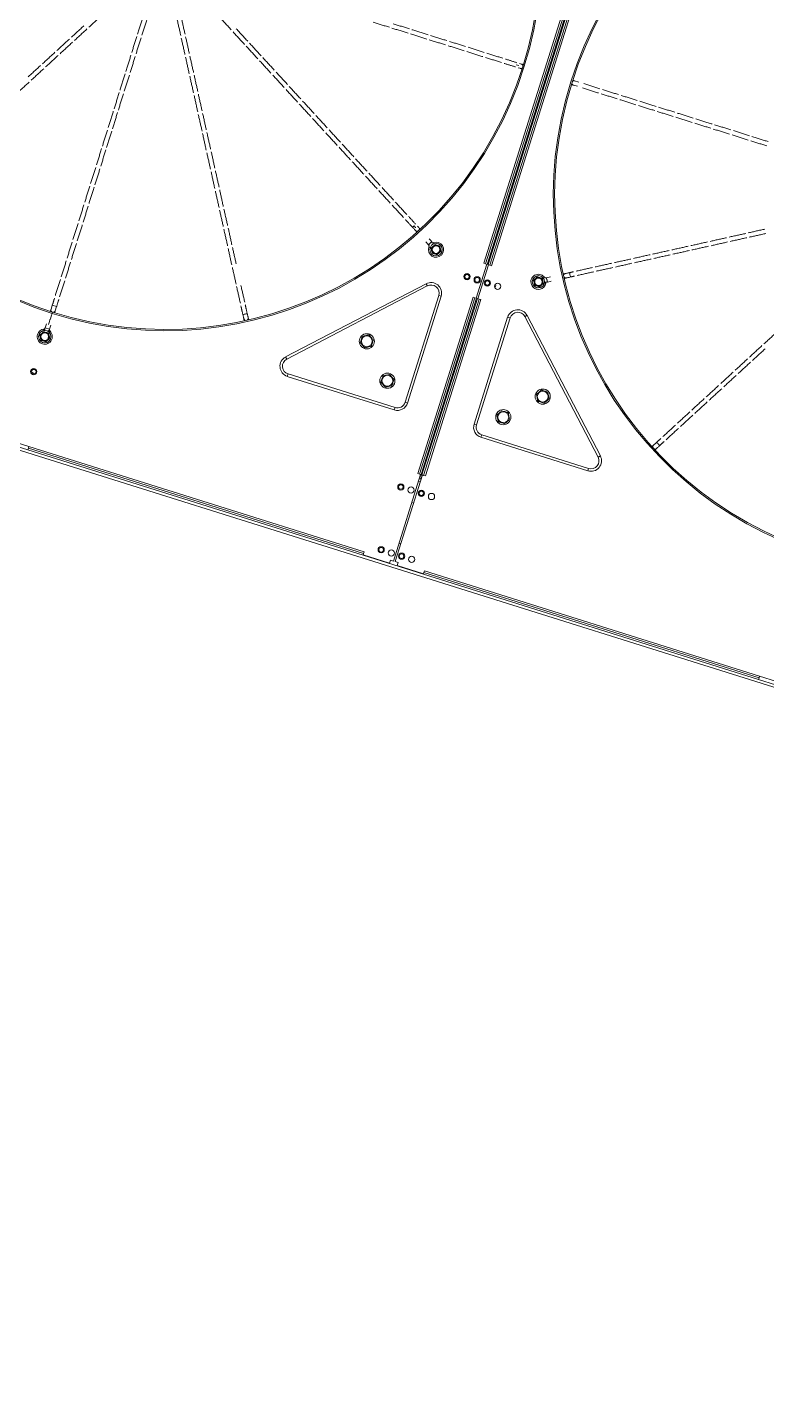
# Model space of a CAD drawing. Header units: metres. Extents: x -17822 to 152406, y -4219 to 19791.
# Drawn here: x 116816.3 to 116899.4, y 6264.5 to 6416.1 of the extents above; entities that cross this region are included whole.
import ezdxf

# ---------------------------------------------------------------- set-up
doc = ezdxf.new("R2010")
doc.units = ezdxf.units.M
doc.header["$LTSCALE"] = 100
doc.header["$MEASUREMENT"] = 0
doc.layers.get('0').update_dxf_attribs({"color": 9, "lineweight": 9})
doc.layers.add('Chiller', color=32, linetype='Continuous', lineweight=9)

# ---------------------------------------------------------------- blocks, each defined once
blk = doc.blocks.new('Chiller')
at = {"layer": 'Chiller', "linetype": 'Continuous'}
for p, q in [((267.91, 1.11), (254.26, -42.3)), ((268.1, 1.05), (254.46, -42.36)), ((268.29, 0.99), (254.65, -42.42)), ((254.74, -42.45), (268.39, 0.96)), ((254.93, -42.51), (268.58, 0.9)), ((255.12, -42.57), (268.77, 0.84)), ((258.06, -20.06), (257.91, -20.02)), ((258.06, -20.06), (258.2, -20.11)), ((258.34, -20.41), (258.12, -20.34)), ((258.27, -19.87), (258.49, -19.93)), ((264.77, -22.43), (264.3, -22.29)), ((264.45, -21.81), (264.92, -21.96)), ((73.81, -22.94), (587.43, -184.4)), ((253.4, -46.22), (254.6, -42.4)), ((254.26, -42.3), (254.46, -42.36)), ((254.46, -42.36), (254.65, -42.42)), ((253.59, -46.28), (254.79, -42.46)), ((254.93, -42.51), (254.74, -42.45)), ((255.12, -42.57), (254.93, -42.51)), ((232.01, -52.82), (247.79, -44.59)), ((232.14, -53.07), (247.92, -44.84)), ((254.83, -44.83), (254.91, -44.59)), ((254.91, -44.59), (254.98, -44.36)), ((255.62, -44.81), (255.57, -44.96)), ((255.62, -44.81), (255.57, -44.96)), ((249.2, -45.91), (245.42, -57.91)), ((249.47, -45.99), (245.69, -58)), ((253.07, -46.11), (246.84, -65.91)), ((253.26, -46.17), (247.03, -65.97)), ((253.45, -46.23), (247.22, -66.03)), ((247.32, -66.06), (253.54, -46.26)), ((247.51, -66.12), (253.73, -46.32)), ((247.7, -66.18), (253.92, -46.38)), ((249.2, -45.91), (249.47, -45.99)), ((253.26, -46.17), (253.07, -46.11)), ((253.26, -46.17), (253.45, -46.23)), ((253.54, -46.26), (253.73, -46.32)), ((253.73, -46.32), (253.92, -46.38)), ((205.62, -48.48), (205.58, -48.62)), ((205.62, -48.48), (205.64, -48.43)), ((205.68, -48.29), (205.64, -48.43)), ((205.68, -47.48), (205.82, -47.01)), ((205.68, -48.29), (205.69, -48.25)), ((205.74, -48.11), (205.69, -48.25)), ((205.74, -48.11), (205.75, -48.06)), ((205.8, -47.92), (205.75, -48.06)), ((205.8, -47.92), (205.84, -47.78)), ((205.82, -47.01), (206.3, -47.16)), ((206.3, -47.16), (206.15, -47.63)), ((253.17, -60.35), (256.94, -48.34)), ((257.21, -48.43), (253.44, -60.43)), ((257.21, -48.43), (256.94, -48.34)), ((267.1, -64.06), (258.87, -48.28)), ((259.12, -48.15), (267.35, -63.93)), ((205.16, -49.11), (205.02, -49.55)), ((205.02, -49.55), (205.16, -49.11)), ((205.5, -49.7), (205.02, -49.55)), ((205.02, -49.55), (205.5, -49.7)), ((205.51, -49.69), (205.03, -49.54)), ((205.03, -49.54), (205.51, -49.69)), ((205.44, -49.04), (205.4, -49.19)), ((205.44, -49.04), (205.46, -48.99)), ((205.51, -48.85), (205.46, -48.99)), ((205.5, -49.7), (205.64, -49.26)), ((205.64, -49.26), (205.5, -49.7)), ((205.51, -48.85), (205.52, -48.8)), ((205.56, -48.66), (205.52, -48.8)), ((205.56, -48.66), (205.58, -48.62)), ((232.2, -55), (232.29, -54.73)), ((244.21, -58.77), (232.2, -55)), ((244.3, -58.5), (232.29, -54.73)), ((244.21, -58.77), (244.3, -58.5)), ((245.42, -57.91), (245.69, -58)), ((253.44, -60.43), (253.17, -60.35)), ((199.26, -62.06), (203.07, -63.26)), ((203.19, -62.88), (199.38, -61.68)), ((253.94, -61.83), (254.03, -61.56)), ((265.95, -65.61), (253.94, -61.83)), ((254.03, -61.56), (266.03, -65.34)), ((203.07, -63.26), (203.13, -63.07)), ((240.71, -75.09), (203.07, -63.26)), ((203.13, -63.07), (203.19, -62.88)), ((240.77, -74.9), (203.13, -63.07)), ((203.19, -62.88), (240.83, -74.71)), ((244.11, -75.74), (247.17, -66.01)), ((244.31, -75.8), (247.37, -66.07)), ((246.84, -65.91), (247.03, -65.97)), ((247.02, -66.49), (247.22, -66.55)), ((247.03, -65.97), (247.22, -66.03)), ((247.25, -66.46), (247.05, -66.39)), ((247.3, -66.31), (247.1, -66.25)), ((247.34, -66.17), (247.14, -66.11)), ((247.51, -66.12), (247.32, -66.06)), ((247.7, -66.18), (247.51, -66.12)), ((265.95, -65.61), (266.03, -65.34)), ((246.93, -66.78), (247.13, -66.84)), ((246.18, -69.16), (246.38, -69.22)), ((244.74, -73.74), (244.94, -73.8)), ((240.71, -75.09), (240.77, -74.9)), ((240.71, -75.09), (247.48, -77.22)), ((243.68, -75.97), (240.72, -75.04)), ((240.83, -74.71), (240.77, -74.9)), ((243.68, -75.97), (243.78, -75.64)), ((243.78, -75.64), (244.11, -75.74)), ((244.64, -75.91), (244.31, -75.8)), ((244.54, -76.24), (244.64, -75.91)), ((244.54, -76.24), (247.5, -77.17)), ((247.48, -77.22), (247.54, -77.03)), ((285.11, -89.05), (247.48, -77.22)), ((247.6, -76.84), (247.54, -77.03)), ((285.17, -88.86), (247.54, -77.03)), ((247.6, -76.84), (285.23, -88.67)), ((285.11, -89.05), (285.17, -88.86)), ((285.11, -89.05), (288.93, -90.25)), ((285.23, -88.67), (285.17, -88.86)), ((289.05, -89.87), (285.23, -88.67))]:
    blk.add_line(p, q, dxfattribs=at)
at = {"layer": 'Chiller', "linetype": 'Continuous', "flags": 128}
for points in [[(246.26, -38.26), (246.27, -38.25), (246.31, -38.21), (246.37, -38.16), (246.44, -38.09)], [(246.59, -38.62), (246.58, -38.61), (246.55, -38.58), (246.52, -38.54), (246.48, -38.5), (246.43, -38.45), (246.37, -38.39), (246.32, -38.33), (246.26, -38.26)], [(246.53, -38.19), (246.49, -38.15), (246.46, -38.11), (246.44, -38.09), (246.43, -38.08)], [(246.63, -38.3), (246.62, -38.29), (246.6, -38.27), (246.57, -38.23), (246.53, -38.19)], [(246.82, -38.13), (246.84, -38.16), (246.89, -38.21), (246.92, -38.24), (246.94, -38.27), (246.96, -38.29)], [(248.06, -40.23), (247.95, -40.1), (247.83, -39.98), (247.75, -39.89)], [(248.05, -40.21), (248.06, -40.2), (248.1, -40.16), (248.16, -40.11), (248.24, -40.05), (248.31, -39.98), (248.37, -39.93), (248.41, -39.89), (248.42, -39.88)], [(248.06, -40.23), (248.08, -40.22), (248.12, -40.18), (248.18, -40.12), (248.25, -40.06), (248.32, -39.99), (248.38, -39.94), (248.42, -39.9), (248.43, -39.89), (248.43, -39.89)], [(248.1, -40.47), (248.12, -40.48), (248.17, -40.5), (248.25, -40.52), (248.25, -40.53)], [(248.12, -39.55), (248.2, -39.64), (248.31, -39.76), (248.43, -39.89)], [(248.61, -39.97), (248.62, -39.98), (248.64, -40.04), (248.66, -40.11), (248.67, -40.11)], [(261.28, -43.93), (261.45, -43.89), (261.62, -43.86), (261.74, -43.83)], [(261.28, -43.93), (261.29, -43.95), (261.3, -44), (261.32, -44.08), (261.34, -44.17), (261.36, -44.27), (261.38, -44.35), (261.39, -44.4), (261.39, -44.42), (261.39, -44.42)], [(261.3, -43.93), (261.31, -43.94), (261.32, -44), (261.34, -44.08), (261.36, -44.17), (261.38, -44.26), (261.4, -44.34), (261.41, -44.4), (261.41, -44.41)], [(263.41, -43.46), (263.43, -43.45), (263.47, -43.44), (263.52, -43.43), (263.58, -43.42), (263.65, -43.4), (263.72, -43.39), (263.8, -43.37), (263.89, -43.35)], [(264, -43.84), (263.91, -43.86), (263.83, -43.88), (263.75, -43.89), (263.68, -43.91), (263.62, -43.92), (263.58, -43.93), (263.54, -43.94), (263.52, -43.95)], [(263.89, -43.35), (263.89, -43.37), (263.91, -43.42), (263.92, -43.5), (263.94, -43.59), (263.96, -43.69), (263.98, -43.77), (263.99, -43.82), (264, -43.84), (264, -43.84)], [(247.92, -44.84), (247.9, -44.8), (247.88, -44.76), (247.86, -44.72), (247.84, -44.69), (247.83, -44.66), (247.81, -44.63), (247.8, -44.61), (247.79, -44.59)], [(261.24, -44.54), (261.22, -44.53), (261.16, -44.52), (261.08, -44.51), (261.08, -44.51)], [(261.84, -44.32), (261.73, -44.34), (261.56, -44.38), (261.39, -44.42)], [(227.7, -47.95), (227.68, -47.96), (227.63, -47.97), (227.55, -47.99), (227.46, -48.01), (227.37, -48.03), (227.29, -48.05), (227.23, -48.06), (227.21, -48.06), (227.21, -48.06)], [(227.32, -48.54), (227.32, -48.52), (227.31, -48.48), (227.3, -48.44), (227.28, -48.38), (227.27, -48.31), (227.25, -48.23), (227.23, -48.15), (227.21, -48.06)], [(227.7, -47.95), (227.72, -48.04), (227.74, -48.12), (227.76, -48.2), (227.77, -48.27), (227.79, -48.33), (227.8, -48.38), (227.8, -48.41), (227.81, -48.43)], [(258.87, -48.28), (258.91, -48.26), (258.95, -48.24), (258.99, -48.22), (259.02, -48.2), (259.05, -48.18), (259.08, -48.17), (259.1, -48.16), (259.12, -48.15)], [(204.83, -49.71), (204.83, -49.73), (204.84, -49.78), (204.86, -49.86), (204.86, -49.86)], [(232.01, -52.82), (232.02, -52.84), (232.03, -52.86), (232.05, -52.89), (232.06, -52.92), (232.08, -52.95), (232.1, -52.99), (232.12, -53.03), (232.14, -53.07)], [(273.31, -62.74), (273.33, -62.72), (273.35, -62.7), (273.39, -62.66), (273.43, -62.62), (273.49, -62.57), (273.55, -62.52), (273.61, -62.46), (273.67, -62.4)], [(274.01, -62.77), (273.95, -62.83), (273.88, -62.89), (273.83, -62.94), (273.77, -62.99), (273.73, -63.03), (273.69, -63.07), (273.66, -63.09), (273.65, -63.11)], [(274.01, -62.77), (274, -62.76), (273.96, -62.72), (273.91, -62.66), (273.84, -62.59), (273.78, -62.52), (273.72, -62.46), (273.68, -62.42), (273.67, -62.4), (273.67, -62.4)], [(267.35, -63.93), (267.34, -63.94), (267.31, -63.95), (267.29, -63.97), (267.25, -63.98), (267.22, -64), (267.18, -64.02), (267.14, -64.04), (267.1, -64.06)]]:
    blk.add_lwpolyline(points, dxfattribs=at)
at = {"layer": 'Chiller', "linetype": 'Continuous'}
for centre, radius in [((248.9, -40.77), 0.693), ((248.9, -40.77), 0.477), ((248.9, -40.77), 0.425), ((252.38, -43.8), 0.35), ((252.38, -43.8), 0.25), ((253.52, -44.16), 0.35), ((253.52, -44.16), 0.25), ((260.4, -44.38), 0.693), ((260.4, -44.38), 0.477), ((260.4, -44.38), 0.425), ((254.67, -44.52), 0.35), ((254.67, -44.52), 0.25), ((255.81, -44.88), 0.35), ((255.81, -44.88), 0.35), ((204.97, -50.54), 0.693), ((204.97, -50.54), 0.693), ((204.97, -50.54), 0.477), ((204.97, -50.54), 0.477), ((204.97, -50.54), 0.425), ((204.97, -50.54), 0.425), ((241.13, -51.06), 0.85), ((241.13, -51.06), 0.612), ((203.74, -54.46), 0.35), ((203.74, -54.46), 0.25), ((243.44, -55.49), 0.85), ((243.44, -55.49), 0.612), ((260.88, -57.27), 0.85), ((260.88, -57.27), 0.612), ((256.45, -59.58), 0.85), ((256.45, -59.58), 0.612), ((244.95, -67.41), 0.35), ((244.95, -67.41), 0.25), ((246.1, -67.77), 0.35), ((247.24, -68.13), 0.35), ((247.24, -68.13), 0.25), ((248.39, -68.49), 0.35), ((242.74, -74.47), 0.35), ((242.74, -74.47), 0.25), ((243.88, -74.83), 0.35), ((245.03, -75.19), 0.35), ((245.03, -75.19), 0.25), ((246.17, -75.55), 0.35)]:
    blk.add_circle(centre, radius, dxfattribs=at)
for centre, radius, start, end in [((218.47, -7.62), 42.25, 72.5493, 252.5493), ((218.47, -7.62), 42.1, 72.5493, 252.5493), ((218.47, -7.62), 42.25, 252.5493, 72.5493), ((218.47, -7.62), 42.1, 252.5493, 72.5493), ((304.33, -34.61), 42.25, 72.5493, 252.5493), ((304.33, -34.61), 42.1, 72.5493, 252.5493), ((258.41, -20.18), 0.246, 252.7701, 320.3849), ((258.41, -20.17), 0.246, 4.7137, 72.3284), ((264.38, -22.05), 0.246, 184.7216, 252.3205), ((264.38, -22.05), 0.246, 72.778, 140.3769), ((246.77, -38.46), 0.247, 222.9096, 297.9468), ((246.78, -38.45), 0.247, 327.1381, 42.1975), ((248.9, -40.77), 0.85, 159.5849, 109.5849), ((247.87, -40.38), 0.25, 339.5849, 42.5493), ((247.87, -40.38), 0.75, 18.0321, 42.5493), ((260.4, -44.38), 0.85, 39.5849, 282.5493), ((221.67, 3.66), 61.71, 309.52, 309.6658), ((261.25, -43.68), 0.25, 219.5849, 282.5493), ((263.46, -43.7), 0.247, 102.8908, 177.9707), ((263.47, -43.7), 0.247, 207.1326, 282.208), ((248.34, -45.64), 1.18, 342.5493, 117.5493), ((248.34, -45.64), 0.9, 342.5493, 117.5493), ((260.4, -44.38), 0.85, 282.5493, 349.5849), ((261.25, -43.68), 0.75, 258.0292, 282.5493), ((205.91, -47.55), 0.247, 162.9068, 237.9515), ((205.92, -47.55), 0.247, 267.1589, 342.1799), ((227.57, -48.49), 0.246, 304.7315, 12.3219), ((258.07, -48.7), 1.18, 27.5493, 162.5493), ((258.07, -48.7), 0.9, 27.5493, 162.5493), ((204.97, -50.54), 0.85, 162.5493, 45.5136), ((204.97, -50.54), 0.85, 95.5136, 162.5493), ((204.79, -49.46), 0.25, 279.5849, 342.5493), ((254.22, -45.01), 49.55, 185.4289, 185.6104), ((205.74, -49.76), 0.75, 162.5493, 187.0634), ((204.79, -49.46), 0.75, 318.0278, 342.5493), ((167.75, -17.83), 49.55, 319.4881, 319.6696), ((242.19, -86.01), 51.4, 135.4356, 135.6106), ((205.74, -49.76), 0.25, 162.5493, 225.5136), ((227.56, -48.49), 0.246, 192.7756, 260.3791), ((232.56, -53.87), 1.18, 117.5493, 252.5493), ((203.4, -54.87), 0.35, 28.9463, 72.5494), ((232.56, -53.87), 0.9, 117.5493, 252.5493), ((244.57, -57.64), 1.18, 252.5493, 342.5493), ((244.57, -57.64), 0.9, 252.5493, 342.5493), ((254.3, -60.7), 1.18, 162.5493, 252.5493), ((254.3, -60.7), 0.9, 162.5493, 252.5493), ((273.48, -62.92), 0.246, 132.7563, 200.3874), ((273.48, -62.92), 0.246, 244.7246, 312.3176), ((266.3, -64.48), 1.18, 252.5493, 27.5493), ((266.3, -64.48), 0.9, 252.5493, 27.5493)]:
    blk.add_arc(centre, radius, start, end, dxfattribs=at)
for points in [[(211.34, -14.5), (209.93, -15.79)], [(215.39, -16.56), (215.97, -14.74)], [(216.45, -14.87), (215.88, -16.69)], [(220.24, -16.71), (219.82, -14.86)], [(220.31, -14.72), (220.72, -16.59)], [(225.91, -16.09), (224.63, -14.7)], [(207.96, -16.92), (209.36, -15.64)], [(209.71, -15.99), (208.31, -17.28)], [(227.4, -17.72), (226.11, -16.32)], [(226.48, -15.97), (227.76, -17.37)], [(243.66, -15.8), (241.85, -15.23)], [(245.76, -16.46), (243.95, -15.89)], [(244.1, -15.41), (245.91, -15.98)], [(247.86, -17.12), (246.05, -16.55)], [(246.19, -16.07), (248.01, -16.64)], [(206.34, -18.41), (207.74, -17.12)], [(208.09, -17.48), (206.69, -18.77)], [(214.74, -18.65), (215.3, -16.85)], [(215.79, -16.98), (215.22, -18.79)], [(220.71, -18.86), (220.3, -17.01)], [(220.79, -16.89), (221.2, -18.74)], [(228.88, -19.33), (227.6, -17.94)], [(227.96, -17.59), (229.25, -18.99)], [(249.96, -17.78), (248.14, -17.21)], [(248.29, -16.73), (250.11, -17.3)], [(252.06, -18.44), (250.25, -17.87)], [(250.4, -17.39), (252.2, -17.96)], [(252.49, -18.05), (254.3, -18.62)], [(204.72, -19.9), (206.12, -18.61)], [(206.47, -18.97), (205.07, -20.26)], [(214.08, -20.75), (214.65, -18.94)], [(215.13, -19.07), (214.56, -20.89)], [(221.19, -21.01), (220.78, -19.16)], [(221.26, -19.03), (221.68, -20.89)], [(230.37, -20.96), (229.09, -19.56)], [(229.45, -19.21), (230.74, -20.61)], [(254.15, -19.1), (252.34, -18.53)], [(256.26, -19.76), (254.44, -19.19)], [(254.59, -18.71), (256.41, -19.28)], [(256.7, -19.37), (257.99, -19.78)], [(203.1, -21.38), (204.5, -20.1)], [(204.85, -20.46), (203.44, -21.75)], [(213.42, -22.85), (213.99, -21.04)], [(214.47, -21.17), (213.9, -22.99)], [(221.74, -21.18), (222.16, -23.03)], [(231.86, -22.57), (230.57, -21.17)], [(230.94, -20.83), (232.23, -22.23)], [(257.84, -20.25), (256.54, -19.85)], [(258.55, -20.48), (258.34, -20.41)], [(258.49, -19.93), (258.7, -20)], [(203.23, -21.95), (201.82, -23.24)], [(221.67, -23.16), (221.26, -21.3)], [(232.42, -22.45), (233.71, -23.85)], [(264.3, -22.29), (264.09, -22.22)], [(264.24, -21.74), (264.45, -21.81)], [(267.15, -23.18), (265.34, -22.61)], [(265.48, -22.13), (267.3, -22.71)], [(212.76, -24.95), (213.33, -23.14)], [(213.81, -23.28), (213.24, -25.09)], [(222.15, -25.3), (221.74, -23.45)], [(222.22, -23.33), (222.63, -25.18)], [(233.35, -24.2), (232.06, -22.8)], [(233.92, -24.08), (235.2, -25.47)], [(269.25, -23.84), (267.44, -23.27)], [(267.59, -22.8), (269.4, -23.36)], [(271.35, -24.5), (269.53, -23.93)], [(269.68, -23.45), (271.5, -24.02)], [(271.78, -24.11), (273.6, -24.69)], [(212.1, -27.05), (212.67, -25.23)], [(213.15, -25.38), (212.58, -27.19)], [(222.63, -27.45), (222.21, -25.59)], [(222.7, -25.48), (223.11, -27.33)], [(234.84, -25.82), (233.55, -24.42)], [(235.4, -25.69), (236.69, -27.1)], [(273.45, -25.16), (271.64, -24.59)], [(275.54, -25.82), (273.73, -25.25)], [(273.88, -24.77), (275.7, -25.34)], [(275.98, -25.43), (277.78, -26)], [(236.32, -27.44), (235.04, -26.04)], [(277.65, -26.48), (275.83, -25.91)], [(279.74, -27.14), (277.94, -26.57)], [(278.07, -26.09), (279.89, -26.66)], [(281.84, -27.8), (280.03, -27.23)], [(280.18, -26.75), (281.99, -27.32)], [(211.44, -29.14), (212.01, -27.34)], [(212.49, -27.47), (211.92, -29.29)], [(223.1, -29.59), (222.69, -27.74)], [(223.18, -27.63), (223.59, -29.48)], [(237.81, -29.06), (236.53, -27.66)], [(236.89, -27.31), (238.17, -28.72)], [(283.94, -28.46), (282.13, -27.89)], [(282.28, -27.41), (284.09, -27.98)], [(286.05, -29.12), (284.23, -28.55)], [(284.37, -28.07), (286.19, -28.64)], [(210.78, -31.24), (211.35, -29.43)], [(211.83, -29.57), (211.26, -31.39)], [(223.58, -31.74), (223.17, -29.89)], [(223.66, -29.77), (224.07, -31.63)], [(239.3, -30.68), (238.01, -29.28)], [(238.38, -28.94), (239.66, -30.34)], [(210.12, -33.35), (210.69, -31.53)], [(211.17, -31.68), (210.6, -33.48)], [(240.78, -32.3), (239.5, -30.9)], [(239.86, -30.56), (241.15, -31.96)], [(224.06, -33.89), (223.65, -32.04)], [(224.13, -31.92), (224.55, -33.77)], [(242.28, -33.93), (240.99, -32.52)], [(241.36, -32.18), (242.64, -33.58)], [(209.46, -35.44), (210.03, -33.63)], [(210.51, -33.77), (209.94, -35.59)], [(224.54, -36.04), (224.13, -34.19)], [(224.61, -34.07), (225.02, -35.92)], [(243.76, -35.54), (242.47, -34.14)], [(242.84, -33.8), (244.13, -35.2)], [(208.8, -37.54), (209.37, -35.72)], [(209.85, -35.87), (209.28, -37.69)], [(225.02, -38.18), (224.6, -36.33)], [(225.09, -36.22), (225.5, -38.07)], [(245.25, -37.16), (243.97, -35.77)], [(244.33, -35.42), (245.61, -36.82)], [(208.14, -39.64), (208.71, -37.82)], [(246.26, -38.26), (245.46, -37.39)], [(245.82, -37.04), (246.61, -37.91)], [(209.19, -37.97), (208.62, -39.78)], [(225.5, -40.34), (225.08, -38.48)], [(225.57, -38.36), (225.98, -40.22)], [(246.75, -38.8), (246.59, -38.62)], [(246.96, -38.29), (247.12, -38.46)], [(281.81, -39.36), (283.67, -38.95)], [(283.96, -38.88), (285.81, -38.47)], [(285.92, -38.96), (284.07, -39.37)], [(207.48, -41.73), (208.05, -39.92)], [(208.53, -40.07), (207.96, -41.88)], [(225.97, -42.48), (225.56, -40.63)], [(226.05, -40.51), (226.46, -42.37)], [(273.21, -41.28), (275.08, -40.86)], [(275.37, -40.8), (277.22, -40.38)], [(277.34, -40.87), (275.49, -41.28)], [(277.52, -40.32), (279.37, -39.9)], [(279.48, -40.39), (277.63, -40.8)], [(279.66, -39.84), (281.52, -39.43)], [(281.63, -39.91), (279.78, -40.33)], [(283.78, -39.43), (281.92, -39.85)], [(206.82, -43.84), (207.39, -42.02)], [(207.87, -42.17), (207.3, -43.98)], [(266.78, -42.71), (268.64, -42.29)], [(268.93, -42.23), (270.78, -41.82)], [(270.9, -42.3), (269.04, -42.72)], [(271.07, -41.75), (272.93, -41.34)], [(273.05, -41.82), (271.18, -42.24)], [(275.19, -41.35), (273.34, -41.76)], [(226.45, -44.63), (226.04, -42.77)], [(263.18, -43.51), (263.41, -43.46)], [(263.52, -43.95), (263.29, -44)], [(263.89, -43.35), (264.34, -43.25)], [(264.45, -43.74), (264, -43.84)], [(264.63, -43.19), (266.48, -42.77)], [(266.6, -43.26), (264.74, -43.67)], [(268.75, -42.78), (266.89, -43.19)], [(206.16, -45.93), (206.73, -44.12)], [(207.21, -44.27), (206.64, -46.08)], [(226.93, -46.77), (226.51, -44.92)], [(227, -44.81), (227.42, -46.66)], [(205.82, -47.01), (206.07, -46.22)], [(206.55, -46.36), (206.3, -47.16)], [(227.48, -46.96), (227.7, -47.95)], [(205.6, -47.7), (205.68, -47.48)], [(206.15, -47.63), (206.08, -47.85)], [(227.21, -48.06), (226.99, -47.07)], [(227.81, -48.43), (227.86, -48.66)], [(227.37, -48.76), (227.32, -48.54)], [(285.72, -51.35), (287.12, -50.06)], [(282.48, -54.32), (283.88, -53.03)], [(284.1, -52.83), (285.49, -51.55)], [(285.84, -51.91), (284.44, -53.2)], [(280.86, -55.81), (282.25, -54.53)], [(284.22, -53.4), (282.82, -54.68)], [(279.24, -57.3), (280.63, -56.02)], [(282.6, -54.89), (281.2, -56.17)], [(277.61, -58.79), (279.01, -57.5)], [(280.98, -56.38), (279.58, -57.66)], [(276, -60.27), (277.39, -58.99)], [(279.35, -57.87), (277.96, -59.15)], [(274.37, -61.76), (275.77, -60.48)], [(277.74, -59.35), (276.33, -60.64)], [(273.67, -62.4), (274.15, -61.96)], [(276.11, -60.84), (274.72, -62.12)], [(273.14, -62.89), (273.31, -62.74)], [(273.65, -63.11), (273.48, -63.26)], [(274.5, -62.32), (274.01, -62.77)]]:
    blk.add_open_spline(points, degree=1, dxfattribs=at)
for points, knots in [([(248.77, -40.2), (248.76, -40.22), (248.72, -40.26), (248.64, -40.33), (248.53, -40.42), (248.43, -40.51), (248.37, -40.57), (248.35, -40.59)], [0, 0, 0, 0, 0.111318, 0.325274, 0.540888, 0.820939, 1, 1, 1, 1]), ([(248.35, -40.59), (248.35, -40.6), (248.36, -40.65), (248.38, -40.74), (248.41, -40.9), (248.45, -41.04), (248.47, -41.13), (248.47, -41.15), (248.47, -41.16)], [0, 0, 0, 0, 0.061533, 0.243712, 0.500216, 0.869734, 0.981565, 1, 1, 1, 1]), ([(249.32, -40.38), (249.3, -40.37), (249.25, -40.35), (249.15, -40.32), (249.01, -40.28), (248.88, -40.24), (248.8, -40.21), (248.77, -40.2)], [0, 0, 0, 0, 0.111362, 0.325227, 0.540913, 0.820897, 1, 1, 1, 1]), ([(249.45, -40.94), (249.45, -40.93), (249.44, -40.89), (249.42, -40.79), (249.38, -40.64), (249.35, -40.49), (249.33, -40.4), (249.32, -40.38), (249.32, -40.38)], [0, 0, 0, 0, 0.061533, 0.243712, 0.500216, 0.869735, 0.981557, 1, 1, 1, 1]), ([(248.47, -41.16), (248.49, -41.16), (248.55, -41.18), (248.65, -41.21), (248.78, -41.25), (248.91, -41.3), (248.99, -41.32), (249.02, -41.33)], [0, 0, 0, 0, 0.1112877, 0.3252305, 0.5408352, 0.8208977, 1, 1, 1, 1]), ([(249.02, -41.33), (249.04, -41.32), (249.08, -41.28), (249.16, -41.2), (249.26, -41.11), (249.36, -41.02), (249.42, -40.96), (249.45, -40.94)], [0, 0, 0, 0, 0.111318, 0.325265, 0.540888, 0.820939, 1, 1, 1, 1]), ([(260.28, -43.82), (260.26, -43.83), (260.22, -43.87), (260.14, -43.95), (260.04, -44.04), (259.94, -44.13), (259.87, -44.19), (259.85, -44.21)], [0, 0, 0, 0, 0.111318, 0.325274, 0.540888, 0.820939, 1, 1, 1, 1]), ([(260.83, -43.99), (260.82, -43.99), (260.78, -43.98), (260.68, -43.95), (260.53, -43.9), (260.39, -43.86), (260.3, -43.83), (260.28, -43.82), (260.28, -43.82)], [0, 0, 0, 0, 0.0615681, 0.2437281, 0.5002132, 0.8697422, 0.9815728, 1, 1, 1, 1]), ([(259.85, -44.21), (259.85, -44.23), (259.87, -44.29), (259.89, -44.39), (259.92, -44.53), (259.95, -44.66), (259.97, -44.74), (259.98, -44.77)], [0, 0, 0, 0, 0.111319, 0.325235, 0.540889, 0.820901, 1, 1, 1, 1]), ([(259.98, -44.77), (259.99, -44.78), (260.03, -44.79), (260.12, -44.82), (260.27, -44.87), (260.41, -44.91), (260.5, -44.94), (260.52, -44.95), (260.53, -44.95)], [0, 0, 0, 0, 0.061496, 0.243656, 0.500221, 0.869749, 0.981504, 1, 1, 1, 1]), ([(260.53, -44.95), (260.54, -44.93), (260.58, -44.89), (260.66, -44.82), (260.77, -44.73), (260.87, -44.64), (260.93, -44.58), (260.95, -44.56)], [0, 0, 0, 0, 0.111319, 0.325226, 0.540849, 0.820901, 1, 1, 1, 1]), ([(260.95, -44.56), (260.95, -44.54), (260.93, -44.48), (260.91, -44.37), (260.88, -44.24), (260.85, -44.11), (260.83, -44.02), (260.83, -43.99)], [0, 0, 0, 0, 0.111356, 0.325272, 0.540886, 0.820939, 1, 1, 1, 1]), ([(204.42, -50.37), (204.44, -50.36), (204.48, -50.32), (204.56, -50.25), (204.66, -50.15), (204.76, -50.06), (204.82, -50), (204.85, -49.98)], [0, 0, 0, 0, 0.111318, 0.325274, 0.540888, 0.820939, 1, 1, 1, 1]), ([(204.85, -49.98), (204.84, -49.99), (204.81, -50.02), (204.74, -50.08), (204.62, -50.19), (204.51, -50.29), (204.44, -50.35), (204.42, -50.37), (204.42, -50.37)], [0, 0, 0, 0, 0.061533, 0.243712, 0.500216, 0.869735, 0.981557, 1, 1, 1, 1]), ([(204.85, -49.98), (204.87, -49.99), (204.92, -50), (205.02, -50.04), (205.16, -50.08), (205.29, -50.12), (205.37, -50.14), (205.4, -50.15)], [0, 0, 0, 0, 0.1112877, 0.3252305, 0.5408352, 0.8208977, 1, 1, 1, 1]), ([(205.4, -50.15), (205.38, -50.15), (205.32, -50.13), (205.22, -50.1), (205.09, -50.06), (204.96, -50.02), (204.88, -49.99), (204.85, -49.98)], [0, 0, 0, 0, 0.111362, 0.325305, 0.54091, 0.820973, 1, 1, 1, 1]), ([(204.55, -50.94), (204.55, -50.92), (204.54, -50.88), (204.51, -50.79), (204.48, -50.63), (204.45, -50.49), (204.43, -50.4), (204.42, -50.37), (204.42, -50.37)], [0, 0, 0, 0, 0.061533, 0.243721, 0.500216, 0.869734, 0.981565, 1, 1, 1, 1]), ([(204.42, -50.37), (204.43, -50.39), (204.44, -50.45), (204.46, -50.55), (204.49, -50.69), (204.52, -50.82), (204.54, -50.9), (204.55, -50.94)], [0, 0, 0, 0, 0.111318, 0.325265, 0.540888, 0.820939, 1, 1, 1, 1]), ([(205.1, -51.11), (205.08, -51.1), (205.02, -51.08), (204.92, -51.05), (204.79, -51.01), (204.66, -50.97), (204.58, -50.94), (204.55, -50.94)], [0, 0, 0, 0, 0.111362, 0.325305, 0.54091, 0.820973, 1, 1, 1, 1]), ([(204.55, -50.94), (204.57, -50.94), (204.62, -50.96), (204.72, -50.99), (204.86, -51.03), (204.99, -51.07), (205.07, -51.1), (205.1, -51.11)], [0, 0, 0, 0, 0.1112877, 0.3252305, 0.5408352, 0.8208977, 1, 1, 1, 1]), ([(205.52, -50.72), (205.51, -50.73), (205.47, -50.77), (205.39, -50.84), (205.28, -50.94), (205.18, -51.03), (205.12, -51.09), (205.1, -51.11)], [0, 0, 0, 0, 0.111356, 0.325264, 0.540886, 0.820939, 1, 1, 1, 1]), ([(205.1, -51.11), (205.11, -51.1), (205.14, -51.07), (205.21, -51.01), (205.33, -50.9), (205.44, -50.8), (205.51, -50.73), (205.52, -50.72), (205.52, -50.72)], [0, 0, 0, 0, 0.061533, 0.243721, 0.500216, 0.869734, 0.981565, 1, 1, 1, 1]), ([(205.4, -50.15), (205.4, -50.16), (205.41, -50.21), (205.43, -50.3), (205.47, -50.46), (205.5, -50.6), (205.52, -50.69), (205.52, -50.71), (205.52, -50.72)], [0, 0, 0, 0, 0.061533, 0.243712, 0.500216, 0.869735, 0.981557, 1, 1, 1, 1]), ([(205.52, -50.72), (205.52, -50.7), (205.51, -50.64), (205.48, -50.54), (205.45, -50.4), (205.42, -50.27), (205.41, -50.19), (205.4, -50.15)], [0, 0, 0, 0, 0.111356, 0.325272, 0.540886, 0.820939, 1, 1, 1, 1]), ([(240.4, -51.22), (240.41, -51.19), (240.45, -51.04), (240.53, -50.8), (240.6, -50.59), (240.62, -50.51)], [0, 0, 0, 0, 0.13214, 0.636315, 1, 1, 1, 1]), ([(240.91, -51.78), (240.86, -51.73), (240.77, -51.63), (240.6, -51.44), (240.48, -51.31), (240.4, -51.22)], [0, 0, 0, 0, 0.264847, 0.535435, 1, 1, 1, 1]), ([(240.62, -50.51), (240.69, -50.49), (240.82, -50.46), (241.06, -50.41), (241.24, -50.37), (241.36, -50.34)], [0, 0, 0, 0, 0.264901, 0.53549, 1, 1, 1, 1]), ([(241.36, -50.34), (241.4, -50.39), (241.49, -50.49), (241.66, -50.68), (241.79, -50.81), (241.86, -50.9)], [0, 0, 0, 0, 0.264862, 0.535466, 1, 1, 1, 1]), ([(241.86, -50.9), (241.84, -50.98), (241.77, -51.19), (241.69, -51.43), (241.65, -51.58), (241.64, -51.61)], [0, 0, 0, 0, 0.363685, 0.86786, 1, 1, 1, 1]), ([(241.64, -51.61), (241.57, -51.63), (241.45, -51.66), (241.2, -51.71), (241.02, -51.75), (240.91, -51.78)], [0, 0, 0, 0, 0.264861, 0.535463, 1, 1, 1, 1]), ([(242.71, -55.66), (242.74, -55.57), (242.8, -55.37), (242.88, -55.12), (242.93, -54.97), (242.94, -54.94)], [0, 0, 0, 0, 0.3636822, 0.8678538, 1, 1, 1, 1]), ([(243.22, -56.21), (243.17, -56.16), (243.09, -56.06), (242.91, -55.88), (242.79, -55.74), (242.71, -55.66)], [0, 0, 0, 0, 0.264862, 0.535466, 1, 1, 1, 1]), ([(242.94, -54.94), (243, -54.93), (243.13, -54.9), (243.38, -54.84), (243.56, -54.8), (243.67, -54.78)], [0, 0, 0, 0, 0.2648624, 0.5354617, 1, 1, 1, 1]), ([(243.95, -56.05), (243.89, -56.06), (243.76, -56.09), (243.51, -56.14), (243.33, -56.18), (243.22, -56.21)], [0, 0, 0, 0, 0.264844, 0.535433, 1, 1, 1, 1]), ([(243.67, -54.78), (243.71, -54.82), (243.8, -54.92), (243.97, -55.11), (244.1, -55.24), (244.18, -55.33)], [0, 0, 0, 0, 0.264901, 0.53549, 1, 1, 1, 1]), ([(244.18, -55.33), (244.17, -55.36), (244.12, -55.51), (244.04, -55.76), (243.98, -55.96), (243.95, -56.05)], [0, 0, 0, 0, 0.1321462, 0.6363178, 1, 1, 1, 1]), ([(260.17, -57.04), (260.21, -57), (260.31, -56.91), (260.5, -56.74), (260.63, -56.61), (260.72, -56.54)], [0, 0, 0, 0, 0.264878, 0.535454, 1, 1, 1, 1]), ([(260.33, -57.78), (260.31, -57.71), (260.29, -57.58), (260.23, -57.33), (260.19, -57.16), (260.17, -57.04)], [0, 0, 0, 0, 0.264878, 0.535454, 1, 1, 1, 1]), ([(260.72, -56.54), (260.75, -56.55), (260.9, -56.59), (261.14, -56.67), (261.35, -56.73), (261.43, -56.76)], [0, 0, 0, 0, 0.1321493, 0.636286, 1, 1, 1, 1]), ([(261.6, -57.49), (261.55, -57.54), (261.45, -57.63), (261.26, -57.8), (261.13, -57.92), (261.04, -58)], [0, 0, 0, 0, 0.264862, 0.535477, 1, 1, 1, 1]), ([(261.43, -56.76), (261.45, -56.82), (261.48, -56.95), (261.53, -57.2), (261.57, -57.38), (261.6, -57.49)], [0, 0, 0, 0, 0.264862, 0.535477, 1, 1, 1, 1]), ([(255.73, -59.36), (255.78, -59.31), (255.88, -59.22), (256.07, -59.05), (256.2, -58.93), (256.29, -58.85)], [0, 0, 0, 0, 0.2648571, 0.5354742, 1, 1, 1, 1]), ([(256.29, -58.85), (256.37, -58.88), (256.58, -58.94), (256.82, -59.02), (256.97, -59.06), (257, -59.07)], [0, 0, 0, 0, 0.363714, 0.867851, 1, 1, 1, 1]), ([(257, -59.07), (257.02, -59.14), (257.04, -59.27), (257.1, -59.52), (257.14, -59.69), (257.16, -59.81)], [0, 0, 0, 0, 0.2648796, 0.5354574, 1, 1, 1, 1]), ([(261.04, -58), (260.96, -57.97), (260.75, -57.91), (260.51, -57.83), (260.36, -57.79), (260.33, -57.78)], [0, 0, 0, 0, 0.363714, 0.867851, 1, 1, 1, 1]), ([(255.9, -60.09), (255.88, -60.03), (255.85, -59.9), (255.8, -59.65), (255.76, -59.47), (255.73, -59.36)], [0, 0, 0, 0, 0.264855, 0.535471, 1, 1, 1, 1]), ([(256.61, -60.31), (256.58, -60.3), (256.43, -60.26), (256.19, -60.18), (255.98, -60.12), (255.9, -60.09)], [0, 0, 0, 0, 0.1321493, 0.636286, 1, 1, 1, 1]), ([(257.16, -59.81), (257.12, -59.85), (257.02, -59.94), (256.83, -60.11), (256.7, -60.24), (256.61, -60.31)], [0, 0, 0, 0, 0.264884, 0.53546, 1, 1, 1, 1])]:
    blk.add_open_spline(points, degree=3, knots=knots, dxfattribs=at)

msp = doc.modelspace()

# ---------------------------------------------------------------- block references
at = {"color": 2}
msp.add_blockref('Chiller', (116613.33, 6431.9), dxfattribs=at)

doc.saveas('drawing.dxf')
